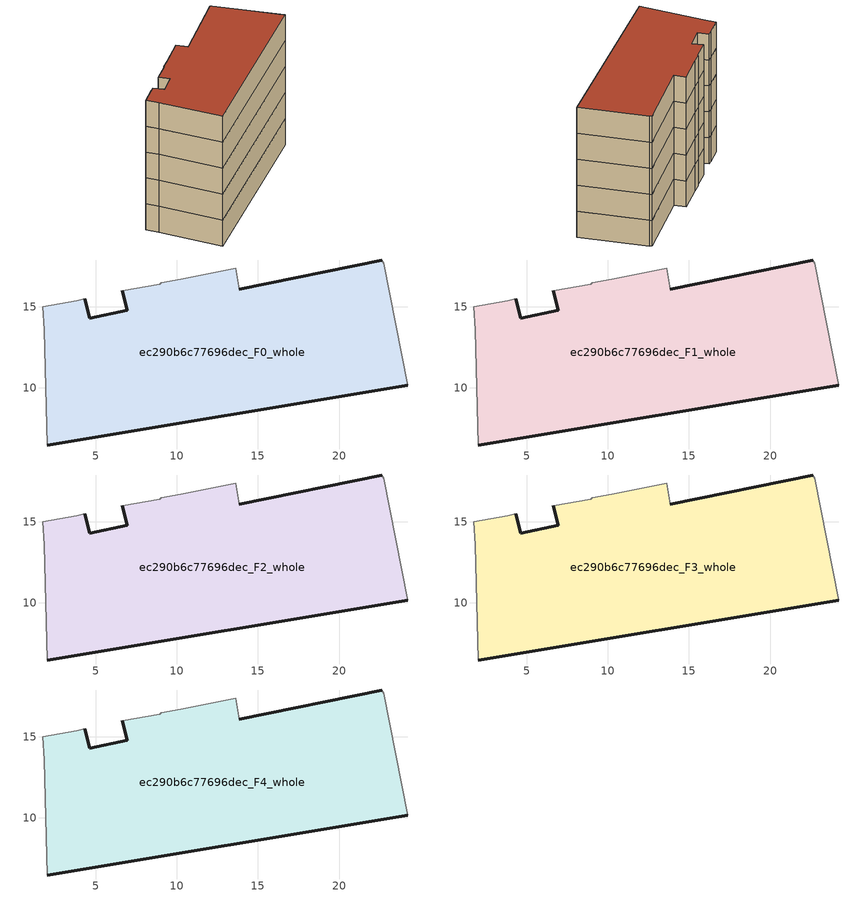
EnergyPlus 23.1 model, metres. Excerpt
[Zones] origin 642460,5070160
ec290b6c77696dec_F0_whole
 floor ground (EU_floor_Construction): 22.74,17.67 24.24,10.17 2.03,6.47 1.83,13.58 1.73,14.98 3.83,15.38 4.33,15.48 4.63,14.28 6.93,14.77 6.63,15.98 8.93,16.38 9.03,16.48 10.23,16.68 13.64,17.38 13.84,16.07 22.64,17.87 z0
 wall outside (EU_wall_Construction): 2.03,6.47 24.24,10.17 / 22.64,17.87 13.84,16.07 / 6.63,15.98 6.93,14.77 4.63,14.28 4.33,15.48 z0:3
 wall adiabatic (EU_wall_Construction): 24.24,10.17 22.74,17.67 22.64,17.87 / 13.84,16.07 13.64,17.38 10.23,16.68 9.03,16.48 8.93,16.38 6.63,15.98 / 4.33,15.48 3.83,15.38 1.73,14.98 1.83,13.58 2.03,6.47 z0:3
ec290b6c77696dec_F1_whole
 floor to ec290b6c77696dec_F0_whole (EU_floor_Construction): 22.74,17.67 24.24,10.17 2.03,6.47 1.83,13.58 1.73,14.98 3.83,15.38 4.33,15.48 4.63,14.28 6.93,14.77 6.63,15.98 8.93,16.38 9.03,16.48 10.23,16.68 13.64,17.38 13.84,16.07 22.64,17.87 z3
 wall outside (EU_wall_Construction): 2.03,6.47 24.24,10.17 / 22.64,17.87 13.84,16.07 / 6.63,15.98 6.93,14.77 4.63,14.28 4.33,15.48 z3:6
 wall adiabatic (EU_wall_Construction): 24.24,10.17 22.74,17.67 22.64,17.87 / 13.84,16.07 13.64,17.38 10.23,16.68 9.03,16.48 8.93,16.38 6.63,15.98 / 4.33,15.48 3.83,15.38 1.73,14.98 1.83,13.58 2.03,6.47 z3:6
ec290b6c77696dec_F2_whole
 floor to ec290b6c77696dec_F1_whole (EU_floor_Construction): 22.74,17.67 24.24,10.17 2.03,6.47 1.83,13.58 1.73,14.98 3.83,15.38 4.33,15.48 4.63,14.28 6.93,14.77 6.63,15.98 8.93,16.38 9.03,16.48 10.23,16.68 13.64,17.38 13.84,16.07 22.64,17.87 z6
 wall outside (EU_wall_Construction): 2.03,6.47 24.24,10.17 / 22.64,17.87 13.84,16.07 / 6.63,15.98 6.93,14.77 4.63,14.28 4.33,15.48 z6:9
 wall adiabatic (EU_wall_Construction): 24.24,10.17 22.74,17.67 22.64,17.87 / 13.84,16.07 13.64,17.38 10.23,16.68 9.03,16.48 8.93,16.38 6.63,15.98 / 4.33,15.48 3.83,15.38 1.73,14.98 1.83,13.58 2.03,6.47 z6:9
ec290b6c77696dec_F3_whole
 floor to ec290b6c77696dec_F2_whole (EU_floor_Construction): 22.74,17.67 24.24,10.17 2.03,6.47 1.83,13.58 1.73,14.98 3.83,15.38 4.33,15.48 4.63,14.28 6.93,14.77 6.63,15.98 8.93,16.38 9.03,16.48 10.23,16.68 13.64,17.38 13.84,16.07 22.64,17.87 z9
 wall outside (EU_wall_Construction): 2.03,6.47 24.24,10.17 / 22.64,17.87 13.84,16.07 / 6.63,15.98 6.93,14.77 4.63,14.28 4.33,15.48 z9:12
 wall adiabatic (EU_wall_Construction): 24.24,10.17 22.74,17.67 22.64,17.87 / 13.84,16.07 13.64,17.38 10.23,16.68 9.03,16.48 8.93,16.38 6.63,15.98 / 4.33,15.48 3.83,15.38 1.73,14.98 1.83,13.58 2.03,6.47 z9:12
ec290b6c77696dec_F4_whole
 floor to ec290b6c77696dec_F3_whole (EU_floor_Construction): 22.74,17.67 24.24,10.17 2.03,6.47 1.83,13.58 1.73,14.98 3.83,15.38 4.33,15.48 4.63,14.28 6.93,14.77 6.63,15.98 8.93,16.38 9.03,16.48 10.23,16.68 13.64,17.38 13.84,16.07 22.64,17.87 z12
 wall outside (EU_wall_Construction): 2.03,6.47 24.24,10.17 / 22.64,17.87 13.84,16.07 / 6.63,15.98 6.93,14.77 4.63,14.28 4.33,15.48 z12:15
 wall adiabatic (EU_wall_Construction): 24.24,10.17 22.74,17.67 22.64,17.87 / 13.84,16.07 13.64,17.38 10.23,16.68 9.03,16.48 8.93,16.38 6.63,15.98 / 4.33,15.48 3.83,15.38 1.73,14.98 1.83,13.58 2.03,6.47 z12:15
 roof outside (EU_roof_Construction): 24.24,10.17 22.74,17.67 22.64,17.87 13.84,16.07 13.64,17.38 10.23,16.68 9.03,16.48 8.93,16.38 6.63,15.98 6.93,14.77 4.63,14.28 4.33,15.48 3.83,15.38 1.73,14.98 1.83,13.58 2.03,6.47 z15
[Building]
EU S2 Campaign: North Axis=0; Terrain=City; Solar Distribution=FullExterior
[Site:Location]
Lyon-Bron: Latitude=45.75; Longitude=5; Time Zone=1; Elevation=198
[SizingPeriod:WeatherFileDays]
AnnualSizingPeriod: Begin Month=1; Begin Day of Month=1; End Month=12; End Day of Month=31; Day of Week for Start Day=Monday; Use Weather File Daylight Saving Period=No; Use Weather File Rain and Snow Indicators=No
[MATERIAL]
EU_InternalMass_Material: Roughness=MediumRough; Thickness=0.1; Conductivity=1; Density=1800; Specific Heat=900; Thermal Absorptance=0.9; Solar Absorptance=0.7; Visible Absorptance=0.7
[MATERIAL:NOMASS] Roughness=MediumRough; Thermal Absorptance=0.9; Solar Absorptance=0.7; Visible Absorptance=0.7
Name | Thermal Resistance
EU_wall_NoMass | 0.776494
EU_roof_NoMass | 0.486893
EU_floor_NoMass | 0.421597
[CONSTRUCTION]
EU_wall_Construction: EU_wall_NoMass
EU_roof_Construction: EU_roof_NoMass
EU_floor_Construction: EU_floor_NoMass
EU_InternalMass_Construction: EU_InternalMass_Material
[ZONE] Type=1; Multiplier=1; Ceiling Height=autocalculate; Floor Area=autocalculate; Part of Total Floor Area=Yes
Name | Volume
ec290b6c77696dec_F0_whole | 530.521
ec290b6c77696dec_F1_whole; ec290b6c77696dec_F2_whole; ec290b6c77696dec_F3_whole; ec290b6c77696dec_F4_whole | 530.522
[INTERNALMASS] Construction=EU_InternalMass_Construction; Surface Area=176.84
Name | Zone or ZoneList
ec290b6c77696dec_F0_whole_EU_InternalMass | ec290b6c77696dec_F0_whole
ec290b6c77696dec_F1_whole_EU_InternalMass | ec290b6c77696dec_F1_whole
ec290b6c77696dec_F2_whole_EU_InternalMass | ec290b6c77696dec_F2_whole
ec290b6c77696dec_F3_whole_EU_InternalMass | ec290b6c77696dec_F3_whole
ec290b6c77696dec_F4_whole_EU_InternalMass | ec290b6c77696dec_F4_whole
[OTHEREQUIPMENT] Fuel Type=Electricity; Design Level Calculation Method=Watts/Area; Power per Zone Floor Area=1; Fraction Latent=0; Fraction Radiant=0; Fraction Lost=0; Carbon Dioxide Generation Rate=0; EndUse Subcategory=EU_Step8_InternalGains
Name | Zone or ZoneList or Space or SpaceList | Schedule
EU_Step8_InternalGain_ec290b6c77696dec_F0_whole_f000 | ec290b6c77696dec_F0_whole | EU_Step8_GainSchedule_ec290b6c77696dec_F0_whole_f000
EU_Step8_InternalGain_ec290b6c77696dec_F1_whole_f000 | ec290b6c77696dec_F1_whole | EU_Step8_GainSchedule_ec290b6c77696dec_F1_whole_f000
EU_Step8_InternalGain_ec290b6c77696dec_F2_whole_f000 | ec290b6c77696dec_F2_whole | EU_Step8_GainSchedule_ec290b6c77696dec_F2_whole_f000
EU_Step8_InternalGain_ec290b6c77696dec_F3_whole_f000 | ec290b6c77696dec_F3_whole | EU_Step8_GainSchedule_ec290b6c77696dec_F3_whole_f000
EU_Step8_InternalGain_ec290b6c77696dec_F4_whole_f000 | ec290b6c77696dec_F4_whole | EU_Step8_GainSchedule_ec290b6c77696dec_F4_whole_f000
[ZONEVENTILATION:DESIGNFLOWRATE] Schedule=EU_AlwaysOn; Design Flow Rate Calculation Method=AirChanges/Hour; Air Changes per Hour=0.693814; Ventilation Type=Natural; Fan Pressure Rise=0; Fan Total Efficiency=1; Constant Term Coefficient=1; Temperature Term Coefficient=0; Velocity Term Coefficient=0; Velocity Squared Term Coefficient=0; Minimum Indoor Temperature=-100; Maximum Indoor Temperature=100; Delta Temperature=-100; Minimum Outdoor Temperature=-100; Maximum Outdoor Temperature=100; Maximum Wind Speed=40
Name | Zone or ZoneList or Space or SpaceList
EU_ConstantAir_ec290b6c77696dec_F0_whole | ec290b6c77696dec_F0_whole
EU_ConstantAir_ec290b6c77696dec_F1_whole | ec290b6c77696dec_F1_whole
EU_ConstantAir_ec290b6c77696dec_F2_whole | ec290b6c77696dec_F2_whole
EU_ConstantAir_ec290b6c77696dec_F3_whole | ec290b6c77696dec_F3_whole
EU_ConstantAir_ec290b6c77696dec_F4_whole | ec290b6c77696dec_F4_whole
[HVACTEMPLATE:THERMOSTAT] Constant Heating Setpoint=20; Constant Cooling Setpoint=50
EU_HeatOnly_ec290b6c77696dec_F0_whole; EU_HeatOnly_ec290b6c77696dec_F1_whole; EU_HeatOnly_ec290b6c77696dec_F2_whole; EU_HeatOnly_ec290b6c77696dec_F3_whole; EU_HeatOnly_ec290b6c77696dec_F4_whole
[HVACTEMPLATE:ZONE:IDEALLOADSAIRSYSTEM] System Availability Schedule=EU_AlwaysOn; Maximum Heating Supply Air Temperature=50; Minimum Cooling Supply Air Temperature=13; Maximum Heating Supply Air Humidity Ratio=0.0156; Minimum Cooling Supply Air Humidity Ratio=0.0077; Heating Limit=NoLimit; Cooling Limit=NoLimit; Heating Availability Schedule=EU_AlwaysOn; Cooling Availability Schedule=EU_CoolingOff; Dehumidification Control Type=ConstantSensibleHeatRatio; Cooling Sensible Heat Ratio=0.7; Dehumidification Setpoint=60; Humidification Control Type=None; Humidification Setpoint=30; Outdoor Air Method=None; Outdoor Air Flow Rate per Person=0.00944; Outdoor Air Flow Rate per Zone Floor Area=0; Outdoor Air Flow Rate per Zone=0; Demand Controlled Ventilation Type=None; Outdoor Air Economizer Type=NoEconomizer; Heat Recovery Type=None; Sensible Heat Recovery Effectiveness=0.7; Latent Heat Recovery Effectiveness=0.65
Name | Template Thermostat
ec290b6c77696dec_F0_whole | EU_HeatOnly_ec290b6c77696dec_F0_whole
ec290b6c77696dec_F1_whole | EU_HeatOnly_ec290b6c77696dec_F1_whole
ec290b6c77696dec_F2_whole | EU_HeatOnly_ec290b6c77696dec_F2_whole
ec290b6c77696dec_F3_whole | EU_HeatOnly_ec290b6c77696dec_F3_whole
ec290b6c77696dec_F4_whole | EU_HeatOnly_ec290b6c77696dec_F4_whole
[SIZING:ZONE] Zone Cooling Design Supply Air Temperature Input Method=SupplyAirTemperature; Zone Cooling Design Supply Air Temperature=13; Zone Heating Design Supply Air Temperature Input Method=SupplyAirTemperature; Zone Heating Design Supply Air Temperature=50; Zone Cooling Design Supply Air Humidity Ratio=0.008; Zone Heating Design Supply Air Humidity Ratio=0.008; Cooling Design Air Flow Method=DesignDay; Cooling Design Air Flow Rate=0; Cooling Minimum Air Flow per Zone Floor Area=0.000762; Cooling Minimum Air Flow=0; Cooling Minimum Air Flow Fraction=0.2; Heating Design Air Flow Method=DesignDay; Heating Design Air Flow Rate=0; Heating Maximum Air Flow per Zone Floor Area=0.002032; Heating Maximum Air Flow=0.141576; Heating Maximum Air Flow Fraction=0.3; Account for Dedicated Outdoor Air System=No; Dedicated Outdoor Air System Control Strategy=NeutralSupplyAir; Dedicated Outdoor Air Low Setpoint Temperature for Design=autosize; Dedicated Outdoor Air High Setpoint Temperature for Design=autosize; Zone Load Sizing Method=Sensible Load Only No Latent Load; Zone Latent Cooling Design Supply Air Humidity Ratio Input Method=HumidityRatioDifference; Zone Cooling Design Supply Air Humidity Ratio Difference=0.005; Zone Latent Heating Design Supply Air Humidity Ratio Input Method=HumidityRatioDifference; Zone Humidification Design Supply Air Humidity Ratio Difference=0.005
ec290b6c77696dec_F0_whole; ec290b6c77696dec_F1_whole; ec290b6c77696dec_F2_whole; ec290b6c77696dec_F3_whole; ec290b6c77696dec_F4_whole
[SCHEDULE:CONSTANT]
Name | Hourly Value
EU_AlwaysOn | 1
EU_CoolingOff | 0
[SCHEDULE:FILE] Column Number=1; Rows to Skip at Top=0; Number of Hours of Data=8760; Column Separator=Comma; Interpolate to Timestep=No; Minutes per Item=60; Adjust Schedule for Daylight Savings=Yes
Name | File
EU_Step8_GainSchedule_ec290b6c77696dec_F0_whole_f000 | ../../schedules/ec290b6c77696dec/ec290b6c77696dec_F0_whole_f000_gain.csv
EU_Step8_GainSchedule_ec290b6c77696dec_F1_whole_f000 | ../../schedules/ec290b6c77696dec/ec290b6c77696dec_F1_whole_f000_gain.csv
EU_Step8_GainSchedule_ec290b6c77696dec_F2_whole_f000 | ../../schedules/ec290b6c77696dec/ec290b6c77696dec_F2_whole_f000_gain.csv
EU_Step8_GainSchedule_ec290b6c77696dec_F3_whole_f000 | ../../schedules/ec290b6c77696dec/ec290b6c77696dec_F3_whole_f000_gain.csv
EU_Step8_GainSchedule_ec290b6c77696dec_F4_whole_f000 | ../../schedules/ec290b6c77696dec/ec290b6c77696dec_F4_whole_f000_gain.csv
